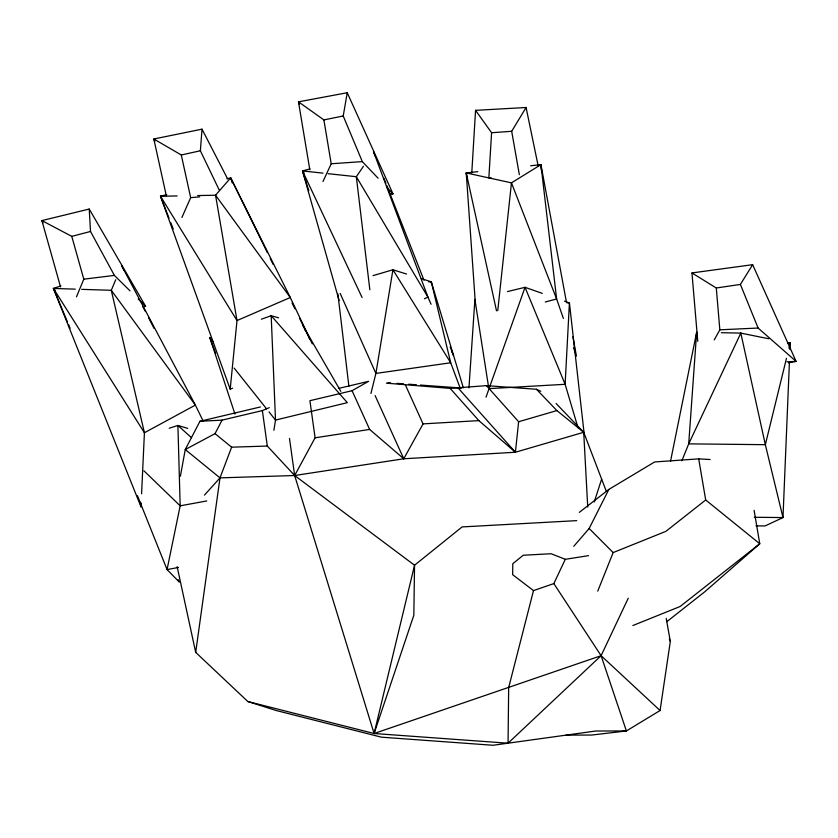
<?xml version="1.0" encoding="UTF-8"?>
<svg xmlns="http://www.w3.org/2000/svg" width="838" height="838" viewBox="0 0 838 838"><rect width="100%" height="100%" fill="white"/><g stroke="black" fill="none" stroke-linecap="round" stroke-linejoin="round"><path stroke-width="1.26" d="M177.143 566.656L195.694 652.362L247.839 701.532L374.104 733.512L508.048 743.212L508.666 687.621L533.502 590.601L553.845 583.583L565.304 559.313L588.559 555.636M789.396 362.613L782.985 517.57L765.052 525.96L755.97 525.855M789.93 349.593L790.203 343.077L787.668 342.564M696.493 336.101L696.661 332.194L670.515 461.288M60.87 285.947L53.423 288.44L140.983 506.812L141.161 502.915M141.591 493.823L144.419 432.754L111.286 290.304L115.728 279.745M471.773 172.921L475.565 110.344L526.086 107.505L538.174 165.914M475.565 110.344L491.592 132.729L488.847 177.897L491.361 178.054M468.955 387.868L474.905 299.459L488.428 386.056M696.661 332.194L688.71 443.857L681.87 460.753M219.357 190.299L200.376 150.777L202.01 129.167L153.825 138.993L166.343 195.903M232.576 388.162L230.188 389.199L237.007 320.556L215.555 195.223L230.68 177.855L290.294 297.511L312.281 343.905M260.377 406.964L199.957 421.284L185.261 449.545L219.996 477.87L294.662 475.523L403.759 458.774L515.401 452.237L518.638 421.744L486.449 385.648L450.121 388.382L386.412 383.165M497.751 310.73L511.463 182.862L540.939 164.636L566.436 302.109M789.846 345.675L790.203 343.077L787.605 342.773M195.694 652.362L219.996 477.87L231.634 447.178L267.322 446.057L294.662 475.523L414.548 565.231L413.836 615.239L374.104 733.512L601.097 655.693L628.249 598.206M566.121 735.104L591.67 735.052L626.395 730.966L660.072 710.519L670.327 641.395L666.21 618.36M273.89 430.303L275.513 420.079L271.187 315.716L261.362 319.205M378.106 178.222L362.32 161.608L343.224 115.99L347.246 92.735L298.475 101.838L309.819 169.81M180.38 476.225L185.261 449.545L215.031 433.644L222.06 420.131L262.367 410.578L269.291 407.656M786.473 358.318L765.335 444.685L782.985 517.57L754.357 517.266M788.956 348.158L790.203 343.077M370.93 393.493L375.895 373.423L392.928 269.773L406.535 274.036M594.257 501.962L601.642 479.116M486.009 397.212L525.028 287.329L542.291 293.384M597.745 591.136L613.144 552.588L665.875 531.355L705.701 499.982L698.703 458.868L654.646 461.958L608.838 489.423L579.299 512.364M76.468 296.861L83.8 279.169L71.764 236.358L41.9 220.593L60.556 286.942M181.909 217.492L190.676 197.653L181.28 154.978L153.825 138.993L154.831 141.402M322.976 181.532L331.209 163.766L323.887 119.907L298.475 101.838L299.417 104.268M573.758 546.313L589.156 528.485L608.838 489.423M576.712 520.639L462.115 526.924L414.548 565.231L374.104 733.512L294.662 475.523L315.098 437.803L309.913 400.69L352.075 390.697L368.626 381.311L338.416 388.465M352.075 390.697L369.642 429.423L403.759 458.774L423.043 423.881L405.477 385.145M714.217 339.956L719.842 329.816L716.291 287.989L691.958 272.937L697.771 341.349M519.34 174.671L511.693 131.294L526.086 107.505M716.291 287.989L740.394 284.428L752.65 264.682L796.1 361.377L788.474 362.833M363.472 166.259L356.318 176.713L369.851 289.801M204.462 495.101L219.996 477.87M508.048 743.212L601.097 655.693L553.845 583.583M666.891 621.618L704.674 591.858L759.773 543.768L754.095 510.363M424.416 298.768L427.946 297.123L373.497 151.626L375.403 156.476M632.847 625.536L680.121 606.503L759.773 543.768L705.701 499.982M169.224 428.228L177.907 425.463L187.702 428.396M373.025 275.629L392.928 269.773L450.697 362.76L460.167 388.109M518.638 421.744L556.893 410.578L583.709 432.293L606.241 491.12M450.121 388.382L478.865 420.613L515.401 452.237L583.709 432.293L587.731 507.095M309.976 168.899L302.508 170.931L339.107 300.486M230.188 389.199L160.508 196.249L166.783 194.605M226.92 178.84L230.68 177.855L267.385 252.667M545.276 301.973L556.631 298.988L540.939 164.636L530.632 165.777M71.764 236.358L90.504 231.477L114.397 275.409L129.995 290.838M143.109 306.802L145.603 306.258L89.237 209.05L41.9 220.593L42.979 222.96M507.482 291.572L525.028 287.329L565.126 384.296L578.01 427.757M181.28 154.978L200.376 150.777M323.887 119.907L343.224 115.99M206.766 500.946L180.17 505.827L143.989 470.862M178.567 567.452L167.055 569.568L137.463 495.719M390.456 194.301L393.001 193.892L347.246 92.735M315.098 437.803L369.642 429.423M691.958 272.937L752.65 264.682M83.8 279.169L114.397 275.409M143.036 306.572L145.603 306.258L138.26 298.998M475.356 303.147L466.242 172.942L477.828 171.654M190.676 197.653L199.685 196.867M491.592 132.729L511.693 131.294M331.209 163.766L362.32 161.608M390.393 194.081L393.001 193.892L386.863 187.44M423.043 423.881L478.865 420.613M488.837 388.643L565.126 384.296L569.421 302.885L564.498 301.156M199.957 421.284L222.06 420.131M428.689 281.914L431.277 281.788L463.341 387.826M719.842 329.816L758.107 328.035L796.1 361.377L786.997 361.807M168.993 218.1L160.508 196.249L177.153 195.935M197.642 195.558L215.555 195.223L290.294 297.511L237.007 320.556L160.508 196.249M721.34 332.707L740.823 333.115L768.676 338.741M75.284 289.141L53.423 288.44L67.574 322.19M81.705 289.351L111.286 290.304L195.38 405.1L203.33 421.42M566.834 302.79L569.421 302.885L584.212 434.157M698.703 458.868L710.153 459.517M486.449 385.648L536.456 389.272L540.761 391.262M388.036 382.715L390.623 382.903M397.097 383.375L403.57 383.846M408.745 384.213L416.507 384.778M420.393 385.061L461.801 388.057M323.007 173.141L302.508 170.931L308.866 190.771M328.129 173.686L356.318 176.713L427.946 297.123L431.078 304.267M467.175 179.384L466.242 172.942L511.463 182.862L556.631 298.988L563.377 318.419M278.625 317.812L271.187 315.716L347.341 402.659L275.513 420.079L269.019 411.929M421.378 278.687L431.277 281.788L450.697 362.76L375.895 373.423L340.165 293.415M247.839 701.532L276.215 710.519L381.426 737.178L493.048 745.265L595.734 731.019L626.395 730.966L601.097 655.693L660.072 710.519M565.304 559.313L551.058 553.729L523.268 555.248L512.804 563.681L512.647 574.679L533.502 590.601M215.031 433.644L231.634 447.178M191.441 437.656L177.907 425.463L180.17 505.827L167.055 569.568L179.322 582.085L178.253 579.728M589.156 528.485L613.144 552.588M556.118 403.528L583.709 432.293M536.456 389.272L556.893 410.578M457.925 387.774L515.401 452.237M55.14 290.388L53.423 288.44L144.419 432.754L195.38 405.1L121.657 265.656L124.066 270.307M304.121 172.942L302.508 170.931L362.058 297.459M234.954 414.077L209.783 337.505L213.03 341.579M234.127 368.081L266.589 408.871M302.843 325.584L340.794 391.325M304.603 329.072L305.807 331.387M308.824 337.159L310.029 339.474M202.01 129.167L227.527 178.672M142.69 306.362L145.089 311.013M148.693 317.99L154.098 328.465M270.245 258.513L273.115 264.358M292.043 302.927L294.903 308.772M299.491 318.126L309.819 339.17M375.11 395.609L403.759 458.774M669.279 639.017L670.327 641.395M451.975 351.908L453.536 355.49L450.205 346.995M68.59 324.599L70.099 328.224M740.394 284.428L758.107 328.035M383.972 178.316L385.878 183.176M386.831 185.607L423.997 280.248M170.879 222.95L173.236 229.025M209.783 337.505L215.67 353.364M573.496 347.571L576.439 356.077L572.867 336.803M230.68 177.855L232.189 182.862M466.242 172.942L496.505 310.772M140.009 501.941L140.983 506.812M289.477 438.41L294.662 475.523M262.367 410.578L267.322 446.057M337.892 294.044L348.891 386.255M431.277 281.788L431.549 284.386M474.905 299.459L475.094 302.057M540.939 164.636L541.296 169.831M89.237 209.05L90.504 231.477M740.823 333.115L688.71 443.857L765.335 444.685L740.823 333.115"/></g></svg>
